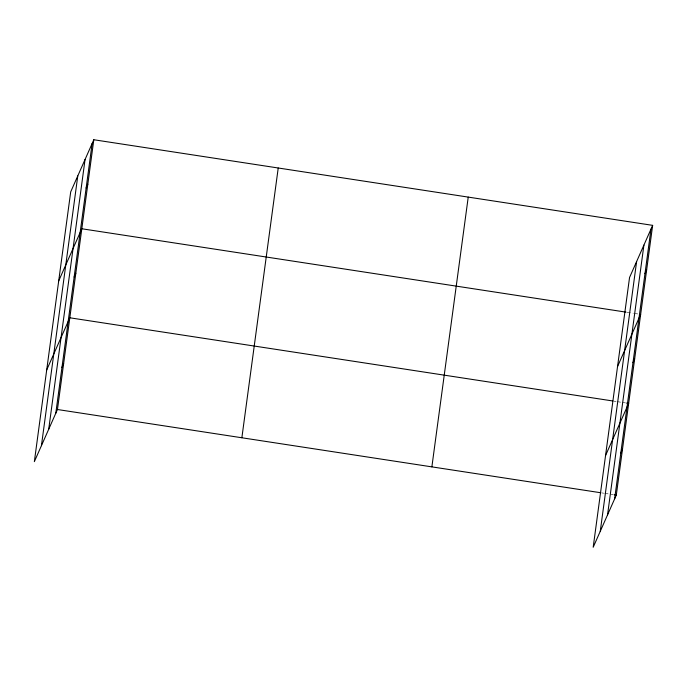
<?xml version="1.0" encoding="UTF-8"?>
<svg xmlns="http://www.w3.org/2000/svg" width="687" height="687" viewBox="0 0 687 687"><rect width="100%" height="100%" fill="white"/><g stroke="black" fill="none" stroke-linecap="round" stroke-linejoin="round"><path stroke-width="0.52" stroke-dasharray="3.44 2.58" d="M627.033 312.293L633.32 313.255M634.367 313.418L638.558 314.062M613.989 401.156L616.084 401.474M617.132 401.637L621.323 402.281M622.37 402.445L625.514 402.925M601.623 492.88L603.718 493.197M604.766 493.36L613.156 494.649"/><path stroke-width="1.03" d="M41.426 445.683L77.777 175.915M48.708 429.246L85.059 159.47M55.784 413.282L92.135 143.514M93.81 139.744L70.701 191.871L34.35 461.647L57.45 409.512L93.81 139.744L652.65 225.353L616.299 495.129L593.19 547.256L629.55 277.488L652.65 225.353M241.867 437.765L278.226 167.997M431.874 466.877L468.233 197.1M600.266 531.3L636.617 261.524M607.548 514.855L643.908 245.087M614.625 498.899L650.975 229.123M86.133 188.023L87.807 184.253M58.704 280.897L81.813 228.762L625.986 312.13M74.136 277.05L75.81 273.28M46.707 369.924L69.816 317.789L612.941 400.993M61.959 367.425L63.633 363.655M644.981 273.641L646.647 269.871M617.553 366.514L640.653 314.38M632.985 362.659L634.651 358.889M605.556 455.533L628.657 403.406L626.561 403.08M620.808 453.034L622.474 449.264M57.45 409.512L600.575 492.716M614.204 494.803L616.299 495.129"/></g></svg>
